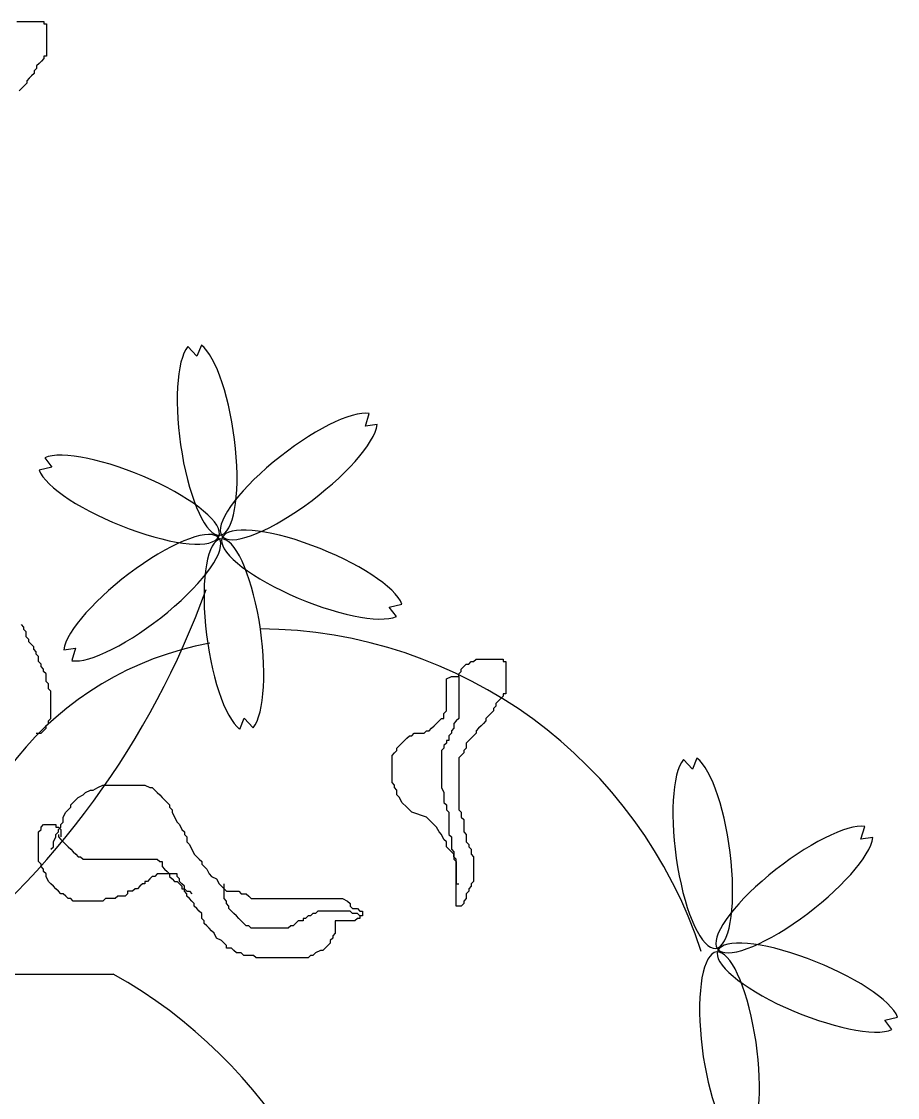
# Model space of a CAD drawing. Header units: millimetres. Extents: x 22565 to 38821, y 15578 to 26720.
# Drawn here: x 30671.4 to 30893.4, y 20104.4 to 20377.1 of the extents above; entities that cross this region are included whole.
import ezdxf

# ---------------------------------------------------------------- set-up
doc = ezdxf.new("R2010")
doc.units = ezdxf.units.MM

# ---------------------------------------------------------------- blocks, each defined once
blk = doc.blocks.new('A$C55124C77')
for p, q in [((374.61, 615.29), (383.79, 615.29)), ((383.79, 615.29), (383.79, 614.46)), ((383.79, 614.46), (384.63, 614.46)), ((384.63, 614.46), (384.63, 603.61)), ((383.79, 603.61), (383.79, 602.77)), ((384.63, 603.61), (383.79, 603.61)), ((382.12, 601.1), (381.29, 600.27)), ((381.29, 600.27), (381.29, 599.44)), ((382.96, 601.94), (382.12, 601.1)), ((383.79, 602.77), (382.96, 601.94)), ((379.62, 596.93), (378.78, 596.1)), ((380.45, 597.77), (379.62, 596.93)), ((381.29, 599.44), (380.45, 598.6)), ((380.45, 598.6), (380.45, 597.77)), ((376.28, 592.76), (375.44, 591.92)), ((377.11, 593.59), (376.28, 592.76)), ((377.95, 594.43), (377.11, 593.59)), ((378.78, 596.1), (377.95, 595.26)), ((377.95, 595.26), (377.95, 594.43)), ((435.43, 502.21), (432.41, 505.46)), ((436.97, 505.93), (435.43, 502.21)), ((492.4, 478.57), (493.7, 482.81)), ((496.39, 479.1), (492.4, 478.57)), ((384.03, 467.89), (386.48, 464.7)), ((386.48, 464.7), (382.15, 463.71)), ((500.4, 417.42), (504.73, 418.41)), ((502.86, 414.23), (500.4, 417.42)), ((376.97, 410.68), (376.14, 411.51)), ((376.97, 409.85), (376.97, 410.68)), ((377.81, 409.01), (376.97, 409.85)), ((377.81, 407.34), (377.81, 409.01)), ((378.64, 406.51), (377.81, 407.34)), ((378.64, 405.67), (378.64, 406.51)), ((379.48, 404.84), (378.64, 405.67)), ((380.31, 404), (379.48, 404.84)), ((380.31, 403.17), (380.31, 404)), ((381.15, 402.34), (380.31, 403.17)), ((381.15, 401.5), (381.15, 402.34)), ((381.98, 400.67), (381.15, 401.5)), ((381.98, 399), (381.98, 400.67)), ((390.5, 403.02), (394.49, 403.55)), ((394.49, 403.55), (393.18, 399.31)), ((382.82, 398.16), (381.98, 399)), ((382.82, 397.33), (382.82, 398.16)), ((383.65, 396.49), (382.82, 397.33)), ((383.65, 395.66), (383.65, 396.49)), ((524.78, 396.49), (525.62, 397.33)), ((524.78, 395.66), (524.78, 396.49)), ((525.62, 397.33), (526.45, 398.16)), ((526.45, 398.16), (527.29, 398.16)), ((527.29, 398.16), (528.13, 399)), ((528.13, 399), (528.96, 399)), ((528.96, 399), (529.8, 399.83)), ((529.8, 399.83), (538.98, 399.83)), ((538.98, 399.83), (538.98, 399)), ((538.98, 399), (539.82, 399)), ((539.82, 399), (539.82, 388.15)), ((384.49, 394.82), (383.65, 395.66)), ((384.49, 392.32), (384.49, 394.82)), ((519.77, 393.16), (521.44, 393.99)), ((519.77, 382.31), (519.77, 393.16)), ((521.44, 393.99), (523.95, 393.99)), ((523.95, 394.82), (524.78, 395.66)), ((523.95, 393.99), (523.95, 394.82)), ((523.95, 393.99), (523.95, 379.8)), ((385.32, 391.49), (384.49, 392.32)), ((385.32, 389.82), (385.32, 391.49)), ((386.16, 388.98), (385.32, 389.82)), ((386.16, 379.8), (386.16, 388.98)), ((537.31, 385.65), (536.48, 384.81)), ((538.15, 386.48), (537.31, 385.65)), ((538.98, 387.31), (538.15, 386.48)), ((538.98, 388.15), (538.98, 387.31)), ((539.82, 388.15), (538.98, 388.15)), ((518.94, 381.47), (519.77, 382.31)), ((535.64, 382.31), (534.81, 381.47)), ((536.48, 383.98), (535.64, 383.14)), ((535.64, 383.14), (535.64, 382.31)), ((536.48, 384.81), (536.48, 383.98)), ((384.49, 377.3), (385.32, 378.13)), ((385.32, 378.97), (386.16, 379.8)), ((385.32, 378.13), (385.32, 378.97)), ((449.92, 376.19), (451.45, 379.91)), ((451.45, 379.91), (454.47, 376.66)), ((515.6, 377.3), (517.27, 378.97)), ((517.27, 378.97), (518.1, 379.8)), ((518.1, 379.8), (518.94, 379.8)), ((518.94, 379.8), (518.94, 381.47)), ((523.11, 378.97), (522.28, 378.13)), ((522.28, 378.13), (522.28, 376.47)), ((523.95, 379.8), (523.11, 378.97)), ((532.3, 378.13), (531.47, 377.3)), ((533.14, 378.97), (532.3, 378.13)), ((533.97, 380.64), (533.14, 379.8)), ((533.14, 379.8), (533.14, 378.97)), ((534.81, 381.47), (533.97, 380.64)), ((381.15, 374.8), (382.82, 374.8)), ((382.82, 374.8), (384.49, 376.47)), ((384.49, 376.47), (384.49, 377.3)), ((508.08, 373.96), (508.92, 374.8)), ((508.92, 374.8), (512.26, 374.8)), ((512.26, 374.8), (513.09, 375.63)), ((513.09, 375.63), (513.93, 375.63)), ((513.93, 375.63), (514.76, 376.47)), ((514.76, 376.47), (515.6, 377.3)), ((521.44, 374.8), (520.61, 373.96)), ((522.28, 376.47), (521.44, 375.63)), ((521.44, 375.63), (521.44, 374.8)), ((529.8, 374.8), (528.96, 373.96)), ((530.63, 376.47), (529.8, 375.63)), ((529.8, 375.63), (529.8, 374.8)), ((531.47, 377.3), (530.63, 376.47)), ((503.91, 370.62), (504.74, 371.46)), ((504.74, 371.46), (505.58, 372.29)), ((505.58, 372.29), (506.41, 373.13)), ((506.41, 373.13), (507.25, 373.96)), ((507.25, 373.96), (508.08, 373.96)), ((519.77, 371.46), (518.94, 370.62)), ((519.77, 372.29), (519.77, 371.46)), ((520.61, 372.29), (519.77, 372.29)), ((520.61, 373.96), (520.61, 372.29)), ((527.29, 372.29), (526.45, 371.46)), ((526.45, 371.46), (526.45, 369.79)), ((528.13, 373.13), (527.29, 372.29)), ((528.96, 373.96), (528.13, 373.13)), ((501.4, 367.29), (502.24, 368.12)), ((501.4, 358.11), (501.4, 367.29)), ((502.24, 368.12), (503.07, 368.96)), ((503.07, 369.79), (503.91, 370.62)), ((503.07, 368.96), (503.07, 369.79)), ((518.94, 369.79), (518.1, 368.96)), ((518.1, 368.96), (518.1, 356.44)), ((518.94, 370.62), (518.94, 369.79)), ((524.78, 367.29), (523.95, 366.45)), ((525.62, 368.12), (524.78, 367.29)), ((526.45, 369.79), (525.62, 368.96)), ((525.62, 368.96), (525.62, 368.12)), ((523.95, 366.45), (523.95, 348.93)), ((602.89, 362.63), (599.87, 365.88)), ((604.43, 366.35), (602.89, 362.63)), ((400.36, 355.6), (402.03, 356.44)), ((402.03, 356.44), (403.7, 357.27)), ((403.7, 357.27), (417.89, 357.27)), ((417.89, 357.27), (419.56, 356.44)), ((419.56, 356.44), (420.4, 356.44)), ((420.4, 356.44), (421.23, 355.6)), ((502.24, 357.27), (501.4, 358.11)), ((502.24, 356.44), (502.24, 357.27)), ((503.07, 355.6), (502.24, 356.44)), ((518.1, 356.44), (518.94, 354.77)), ((394.51, 352.27), (395.34, 353.1)), ((395.34, 353.1), (397.01, 353.93)), ((397.01, 353.93), (397.85, 354.77)), ((397.85, 354.77), (399.52, 355.6)), ((399.52, 355.6), (400.36, 355.6)), ((421.23, 355.6), (422.07, 354.77)), ((422.07, 354.77), (422.9, 353.93)), ((422.9, 353.93), (423.74, 353.1)), ((423.74, 353.1), (424.57, 352.27)), ((503.07, 353.93), (503.07, 355.6)), ((503.91, 353.1), (503.07, 353.93)), ((504.74, 351.43), (503.91, 353.1)), ((518.94, 354.77), (518.94, 351.43)), ((391.17, 348.09), (392.84, 349.76)), ((392.84, 350.6), (393.67, 351.43)), ((392.84, 349.76), (392.84, 350.6)), ((393.67, 351.43), (394.51, 352.27)), ((424.57, 352.27), (425.41, 351.43)), ((425.41, 351.43), (426.24, 350.6)), ((426.24, 350.6), (426.24, 349.76)), ((426.24, 349.76), (427.08, 348.93)), ((506.41, 349.76), (504.74, 351.43)), ((508.08, 348.09), (506.41, 349.76)), ((518.94, 351.43), (519.77, 350.6)), ((519.77, 350.6), (519.77, 348.93)), ((390.33, 346.42), (391.17, 348.09)), ((390.33, 344.75), (390.33, 346.42)), ((427.08, 348.93), (427.08, 348.09)), ((427.08, 348.09), (427.91, 346.42)), ((427.91, 346.42), (428.75, 344.75)), ((513.09, 346.42), (508.08, 348.09)), ((514.76, 344.75), (513.09, 346.42)), ((519.77, 348.93), (520.61, 348.09)), ((520.61, 348.09), (520.61, 340.58)), ((523.95, 348.93), (524.78, 348.09)), ((524.78, 348.09), (524.78, 346.42)), ((524.78, 346.42), (525.62, 345.59)), ((525.62, 345.59), (525.62, 341.42)), ((381.98, 341.42), (382.82, 342.25)), ((382.82, 343.09), (383.65, 343.92)), ((382.82, 342.25), (382.82, 343.09)), ((383.65, 343.92), (387.83, 343.92)), ((387.83, 343.92), (387.83, 343.09)), ((387.83, 343.09), (388.66, 343.09)), ((388.66, 343.09), (389.5, 342.25)), ((388.66, 342.25), (389.5, 343.09)), ((388.66, 341.42), (388.66, 342.25)), ((389.5, 343.92), (390.33, 344.75)), ((389.5, 343.09), (389.5, 343.92)), ((389.5, 342.25), (389.5, 339.75)), ((428.75, 344.75), (429.58, 343.92)), ((429.58, 343.92), (430.42, 342.25)), ((430.42, 342.25), (431.25, 341.42)), ((516.43, 343.09), (514.76, 344.75)), ((517.27, 341.42), (516.43, 343.09)), ((659.85, 338.99), (661.16, 343.23)), ((381.98, 331.4), (381.98, 341.42)), ((386.99, 338.08), (387.83, 339.75)), ((387.83, 340.58), (388.66, 341.42)), ((387.83, 339.75), (387.83, 340.58)), ((388.66, 340.58), (388.66, 339.75)), ((388.66, 339.75), (389.5, 338.91)), ((389.5, 338.91), (390.33, 338.08)), ((431.25, 341.42), (431.25, 340.58)), ((431.25, 340.58), (432.09, 339.75)), ((432.09, 339.75), (432.09, 338.08)), ((518.1, 340.58), (517.27, 341.42)), ((518.94, 338.91), (518.1, 340.58)), ((519.77, 338.08), (518.94, 338.91)), ((520.61, 340.58), (521.44, 339.75)), ((521.44, 339.75), (521.44, 335.58)), ((525.62, 341.42), (526.45, 340.58)), ((526.45, 340.58), (526.45, 338.08)), ((663.84, 339.52), (659.85, 338.99)), ((386.16, 335.58), (386.99, 336.41)), ((386.99, 336.41), (386.99, 338.08)), ((390.33, 338.08), (391.17, 337.24)), ((391.17, 337.24), (392, 336.41)), ((392, 336.41), (392.84, 335.58)), ((392.84, 335.58), (393.67, 334.74)), ((393.67, 334.74), (394.51, 333.91)), ((432.09, 338.08), (432.92, 337.24)), ((432.92, 337.24), (434.59, 333.91)), ((519.77, 336.41), (519.77, 338.08)), ((520.61, 335.58), (519.77, 336.41)), ((521.44, 334.74), (520.61, 335.58)), ((521.44, 335.58), (522.28, 334.74)), ((522.28, 333.91), (521.44, 334.74)), ((522.28, 334.74), (522.28, 332.24)), ((526.45, 338.08), (527.29, 337.24)), ((527.29, 337.24), (527.29, 336.41)), ((527.29, 336.41), (528.13, 335.58)), ((528.13, 335.58), (528.13, 333.91)), ((382.82, 330.57), (381.98, 331.4)), ((394.51, 333.91), (395.34, 333.07)), ((395.34, 333.07), (396.18, 333.07)), ((396.18, 333.07), (397.01, 332.24)), ((397.01, 332.24), (422.07, 332.24)), ((422.07, 332.24), (422.9, 331.4)), ((422.9, 331.4), (423.74, 331.4)), ((423.74, 331.4), (423.74, 329.73)), ((434.59, 333.91), (436.26, 332.24)), ((436.26, 332.24), (437.1, 331.4)), ((437.1, 331.4), (437.1, 330.57)), ((522.28, 333.07), (522.28, 333.91)), ((523.11, 332.24), (522.28, 333.07)), ((522.28, 332.24), (523.11, 331.4)), ((523.11, 316.38), (523.11, 332.24)), ((523.11, 331.4), (523.11, 323.89)), ((528.13, 333.91), (528.96, 333.07)), ((528.96, 333.07), (528.96, 324.73)), ((382.82, 329.73), (382.82, 330.57)), ((383.65, 328.9), (382.82, 329.73)), ((383.65, 328.06), (383.65, 328.9)), ((384.49, 327.23), (383.65, 328.06)), ((384.49, 326.4), (384.49, 327.23)), ((422.07, 327.23), (421.23, 326.4)), ((428.75, 327.23), (422.07, 327.23)), ((423.74, 329.73), (424.57, 328.9)), ((424.57, 328.9), (425.41, 328.06)), ((425.41, 328.06), (426.24, 327.23)), ((426.24, 327.23), (426.24, 326.4)), ((428.75, 326.4), (428.75, 327.23)), ((437.1, 330.57), (437.93, 329.73)), ((437.93, 329.73), (438.77, 328.9)), ((438.77, 328.9), (439.6, 327.23)), ((439.6, 327.23), (440.44, 326.4)), ((385.32, 324.73), (384.49, 326.4)), ((386.16, 323.89), (385.32, 324.73)), ((386.99, 323.06), (386.16, 323.89)), ((417.06, 323.89), (416.22, 323.06)), ((417.89, 323.89), (417.06, 323.89)), ((417.89, 324.73), (417.89, 323.89)), ((418.73, 324.73), (417.89, 324.73)), ((419.56, 325.56), (418.73, 324.73)), ((420.4, 326.4), (419.56, 325.56)), ((421.23, 326.4), (420.4, 326.4)), ((426.24, 326.4), (427.08, 325.56)), ((427.08, 325.56), (427.91, 324.73)), ((427.91, 324.73), (428.75, 324.73)), ((429.58, 325.56), (428.75, 326.4)), ((428.75, 324.73), (429.58, 323.89)), ((429.58, 324.73), (429.58, 325.56)), ((430.42, 323.89), (429.58, 324.73)), ((429.58, 323.89), (430.42, 323.06)), ((431.25, 323.06), (430.42, 323.89)), ((440.44, 326.4), (442.11, 325.56)), ((442.11, 325.56), (442.95, 323.89)), ((442.95, 323.89), (443.78, 323.06)), ((444.62, 318.89), (444.62, 323.89)), ((523.11, 323.89), (523.95, 323.89)), ((528.96, 324.73), (528.13, 323.89)), ((528.13, 323.89), (528.13, 323.06)), ((387.83, 322.22), (386.99, 323.06)), ((388.66, 321.39), (387.83, 322.22)), ((389.5, 320.55), (388.66, 321.39)), ((390.33, 320.55), (389.5, 320.55)), ((391.17, 319.72), (390.33, 320.55)), ((412.05, 320.55), (411.21, 319.72)), ((412.05, 321.39), (412.05, 320.55)), ((413.72, 321.39), (412.05, 321.39)), ((414.55, 322.22), (413.72, 321.39)), ((415.39, 322.22), (414.55, 322.22)), ((416.22, 323.06), (415.39, 322.22)), ((430.42, 323.06), (430.42, 322.22)), ((430.42, 322.22), (431.25, 322.22)), ((431.25, 321.39), (431.25, 323.06)), ((431.25, 322.22), (432.09, 321.39)), ((432.09, 320.55), (431.25, 321.39)), ((432.09, 321.39), (432.92, 321.39)), ((432.09, 319.72), (432.09, 320.55)), ((432.92, 321.39), (433.76, 320.55)), ((443.78, 323.06), (444.62, 322.22)), ((444.62, 322.22), (445.45, 321.39)), ((445.45, 321.39), (449.63, 321.39)), ((449.63, 321.39), (450.46, 320.55)), ((450.46, 320.55), (452.13, 320.55)), ((452.13, 320.55), (452.97, 319.72)), ((527.29, 321.39), (526.45, 320.55)), ((526.45, 320.55), (526.45, 318.89)), ((528.13, 323.06), (527.29, 322.22)), ((527.29, 322.22), (527.29, 321.39)), ((392, 318.89), (391.17, 319.72)), ((392.84, 318.89), (392, 318.89)), ((393.67, 318.05), (392.84, 318.89)), ((403.7, 318.05), (393.67, 318.05)), ((404.53, 318.89), (403.7, 318.05)), ((407.87, 318.89), (404.53, 318.89)), ((408.71, 319.72), (407.87, 318.89)), ((411.21, 319.72), (408.71, 319.72)), ((432.92, 318.89), (432.09, 319.72)), ((433.76, 318.05), (432.92, 318.89)), ((434.59, 317.22), (433.76, 318.05)), ((434.59, 316.38), (434.59, 317.22)), ((435.43, 315.55), (434.59, 316.38)), ((445.45, 318.05), (444.62, 318.89)), ((445.45, 317.22), (445.45, 318.05)), ((446.29, 316.38), (445.45, 317.22)), ((446.29, 315.55), (446.29, 316.38)), ((452.97, 319.72), (453.8, 318.89)), ((453.8, 318.89), (484.7, 318.89)), ((484.7, 318.89), (486.37, 318.05)), ((486.37, 318.05), (487.21, 317.22)), ((487.21, 317.22), (487.21, 316.38)), ((487.21, 316.38), (488.04, 315.55)), ((524.78, 316.38), (523.11, 316.38)), ((525.62, 317.22), (524.78, 316.38)), ((526.45, 318.89), (525.62, 318.05)), ((525.62, 318.05), (525.62, 317.22)), ((436.26, 314.71), (435.43, 315.55)), ((437.1, 313.88), (436.26, 314.71)), ((437.1, 312.21), (437.1, 313.88)), ((447.12, 314.71), (446.29, 315.55)), ((447.96, 313.88), (447.12, 314.71)), ((448.79, 313.04), (447.96, 313.88)), ((449.63, 312.21), (448.79, 313.04)), ((473.01, 313.04), (472.17, 312.21)), ((473.84, 313.04), (473.01, 313.04)), ((474.68, 313.88), (473.84, 313.04)), ((475.51, 313.88), (474.68, 313.88)), ((476.35, 314.71), (475.51, 313.88)), ((487.21, 314.71), (476.35, 314.71)), ((488.04, 313.88), (487.21, 314.71)), ((488.04, 315.55), (489.71, 315.55)), ((489.71, 313.88), (488.04, 313.88)), ((489.71, 315.55), (490.55, 314.71)), ((490.55, 313.04), (489.71, 313.88)), ((490.55, 314.71), (491.38, 314.71)), ((490.55, 313.04), (490.55, 312.21)), ((491.38, 313.04), (490.55, 313.04)), ((491.38, 314.71), (491.38, 313.04)), ((437.93, 311.37), (437.1, 312.21)), ((437.93, 310.54), (437.93, 311.37)), ((438.77, 309.71), (437.93, 310.54)), ((439.6, 308.87), (438.77, 309.71)), ((450.46, 311.37), (449.63, 312.21)), ((451.3, 310.54), (450.46, 311.37)), ((452.13, 309.71), (451.3, 310.54)), ((452.97, 309.71), (452.13, 309.71)), ((453.8, 308.87), (452.97, 309.71)), ((467.16, 309.71), (466.33, 308.87)), ((468, 309.71), (467.16, 309.71)), ((468.83, 310.54), (468, 309.71)), ((469.67, 311.37), (468.83, 310.54)), ((471.34, 311.37), (469.67, 311.37)), ((471.34, 312.21), (471.34, 311.37)), ((472.17, 312.21), (471.34, 312.21)), ((482.19, 311.37), (482.19, 307.2)), ((488.88, 311.37), (482.19, 311.37)), ((489.71, 312.21), (488.88, 311.37)), ((490.55, 312.21), (489.71, 312.21)), ((440.44, 308.04), (439.6, 308.87)), ((441.27, 307.2), (440.44, 308.04)), ((442.11, 305.53), (441.27, 307.2)), ((443.78, 304.7), (442.11, 305.53)), ((466.33, 308.87), (453.8, 308.87)), ((481.36, 305.53), (480.52, 304.7)), ((482.19, 307.2), (481.36, 306.37)), ((481.36, 306.37), (481.36, 305.53)), ((445.45, 303.03), (443.78, 304.7)), ((445.45, 302.2), (445.45, 303.03)), ((447.12, 302.2), (445.45, 302.2)), ((447.96, 301.36), (447.12, 302.2)), ((478.85, 302.2), (478.02, 301.36)), ((479.69, 303.03), (478.85, 302.2)), ((480.52, 303.86), (479.69, 303.03)), ((480.52, 304.7), (480.52, 303.86)), ((448.79, 300.53), (447.96, 301.36)), ((450.46, 300.53), (448.79, 300.53)), ((451.3, 299.69), (450.46, 300.53)), ((454.64, 299.69), (451.3, 299.69)), ((455.47, 298.86), (454.64, 299.69)), ((473.01, 298.86), (455.47, 298.86)), ((473.84, 299.69), (473.01, 298.86)), ((474.68, 299.69), (473.84, 299.69)), ((475.51, 300.53), (474.68, 299.69)), ((477.18, 301.36), (475.51, 300.53)), ((478.02, 301.36), (477.18, 301.36)), ((370.29, 293.38), (407.22, 293.38)), ((667.86, 277.84), (672.19, 278.83)), ((670.32, 274.65), (667.86, 277.84))]:
    blk.add_line(p, q)
for centre, radius, start, end in [((167.77, 521.69), 288.13, 307.727, 340.0518), ((455.69, 252.1), 157.97, 18.0552, 89.5977), ((459.62, 297.51), 109.51, 100.4105, 181.3141), ((325.35, 146.79), 167.91, 299.048, 60.8195)]:
    blk.add_arc(centre, radius, start, end)
for centre, major_axis in [((438.92, 474.2), (-4.45, 32.52)), ((469.88, 461.55), (25.94, 20.12)), ((412.49, 453.71), (-30.39, 12.41)), ((417.01, 420.58), (-25.94, -20.12)), ((474.4, 428.41), (30.39, -12.41)), ((447.96, 407.93), (4.45, -32.52)), ((606.38, 334.62), (-4.45, 32.52)), ((637.34, 321.96), (25.94, 20.12)), ((641.86, 288.83), (30.39, -12.41)), ((615.42, 268.35), (4.45, -32.52))]:
    blk.add_ellipse(centre, major_axis=major_axis, ratio=0.278945, start_param=0.243418, end_param=6.021151)

msp = doc.modelspace()

# ---------------------------------------------------------------- block references
at = {"xscale": 0.75, "yscale": 0.75, "zscale": 0.75}
msp.add_blockref('A$C55124C77', (30389.28, 19915.64), dxfattribs=at)

doc.saveas('drawing.dxf')
